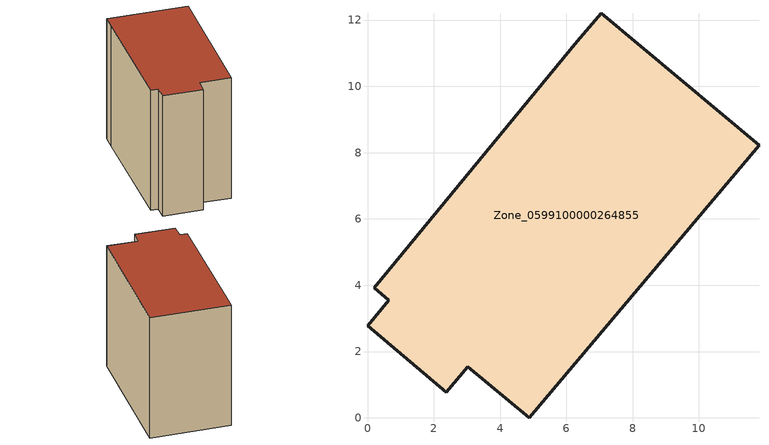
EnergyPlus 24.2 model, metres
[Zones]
Zone_0599100000264855
 floor ground (C_G): 6.32,11.36 7.05,12.21 11.81,8.23 4.88,0 3.03,1.55 2.38,0.78 0,2.78 0.64,3.55 0.2,3.92 z0
 wall outside (C_F): 0,2.78 2.38,0.78 3.03,1.55 4.88,0 11.81,8.23 7.05,12.21 6.32,11.36 0.2,3.92 0.64,3.55 0,2.78 z0:10.12
 roof outside (C_R): 6.32,11.36 0.2,3.92 0.64,3.55 0,2.78 2.38,0.78 3.03,1.55 4.88,0 11.81,8.23 7.05,12.21 z10.12
[BUILDING]
Pand.0599100000264855: North Axis=0; Terrain=City; Loads Convergence Tolerance Value=0.04; Temperature Convergence Tolerance Value=0.4; Solar Distribution=FullExterior; Maximum Number of Warmup Days=25; Minimum Number of Warmup Days=1
[Site:Location]
Rotterdam.The.Hague.AP_ZH_NLD Design_Conditions: Latitude=51.96; Longitude=4.45; Time Zone=1; Elevation=-4.5
[SITE:GROUNDTEMPERATURE:BUILDINGSURFACE]
18, 18, 18, 18, 18, 18, 18, 18, 18, 18, 18, 18
[MATERIAL] Thermal Absorptance=0.9; Solar Absorptance=0.7; Visible Absorptance=0.7
Name | Roughness | Thickness | Conductivity | Density | Specific Heat
G.TI.1946 | MediumSmooth | 0.15 | 1 | 540 | 1210
F.TI.1946 | Rough | 0.3 | 0.857143 | 1920 | 840
R.TI.1946 | MediumRough | 0.2 | 0.1 | 1500 | 1000
[CONSTRUCTION]
C_G: G.TI.1946
C_F: F.TI.1946
C_R: R.TI.1946
[ZONE]
Zone_0599100000264855: Type=1; Multiplier=1; Ceiling Height=Autocalculate; Volume=Autocalculate; Floor Area=autocalculate; Part of Total Floor Area=Yes
[ZONEINFILTRATION:DESIGNFLOWRATE]
Infil_Zone_0599100000264855: Zone or ZoneList or Space or SpaceList=Zone_0599100000264855; Schedule=AlwaysOn; Design Flow Rate Calculation Method=Flow/Area; Flow Rate per Floor Area=0.003; Constant Term Coefficient=1; Temperature Term Coefficient=0; Velocity Term Coefficient=0; Velocity Squared Term Coefficient=0
[HVACTEMPLATE:ZONE:IDEALLOADSAIRSYSTEM]
Zone_0599100000264855: Maximum Heating Supply Air Temperature=50; Minimum Cooling Supply Air Temperature=13; Maximum Heating Supply Air Humidity Ratio=0.0156; Minimum Cooling Supply Air Humidity Ratio=0.0077; Heating Limit=NoLimit; Cooling Limit=NoLimit; Dehumidification Control Type=ConstantSensibleHeatRatio; Cooling Sensible Heat Ratio=0.7; Dehumidification Setpoint=60; Humidification Control Type=None; Humidification Setpoint=30; Outdoor Air Method=None; Outdoor Air Flow Rate per Person=0.00944; Outdoor Air Flow Rate per Zone Floor Area=0; Outdoor Air Flow Rate per Zone=0; Demand Controlled Ventilation Type=None; Outdoor Air Economizer Type=NoEconomizer; Heat Recovery Type=None; Sensible Heat Recovery Effectiveness=0.7; Latent Heat Recovery Effectiveness=0.65
[ZONECONTROL:THERMOSTAT]
ThermostatControl_Zone_0599100000264855: Zone or ZoneList=Zone_0599100000264855; Control Type Schedule=DualSetpointControlType; Control 1=Thermostat_Zone_0599100000264855; Temperature Difference Between Cutout And Setpoint=0
[THERMOSTATSETPOINT:DUALSETPOINT]
Thermostat_Zone_0599100000264855: Heating Setpoint Temperature Schedule=HeatingSetpoint_Zone_0599100000264855; Cooling Setpoint Temperature Schedule=CoolingSetpoint_Zone_0599100000264855
[SCHEDULE:COMPACT]
HeatingSetpoint_Zone_0599100000264855: Through: 12/31, For: AllDays, Until: 24:00, 21
CoolingSetpoint_Zone_0599100000264855: Through: 12/31, For: AllDays, Until: 24:00, 24
DualSetpointControlType: Through: 12/31, For: AllDays, Until: 24:00, 4
AlwaysOn: Through: 12/31, For: AllDays, Until: 24:00, 1
